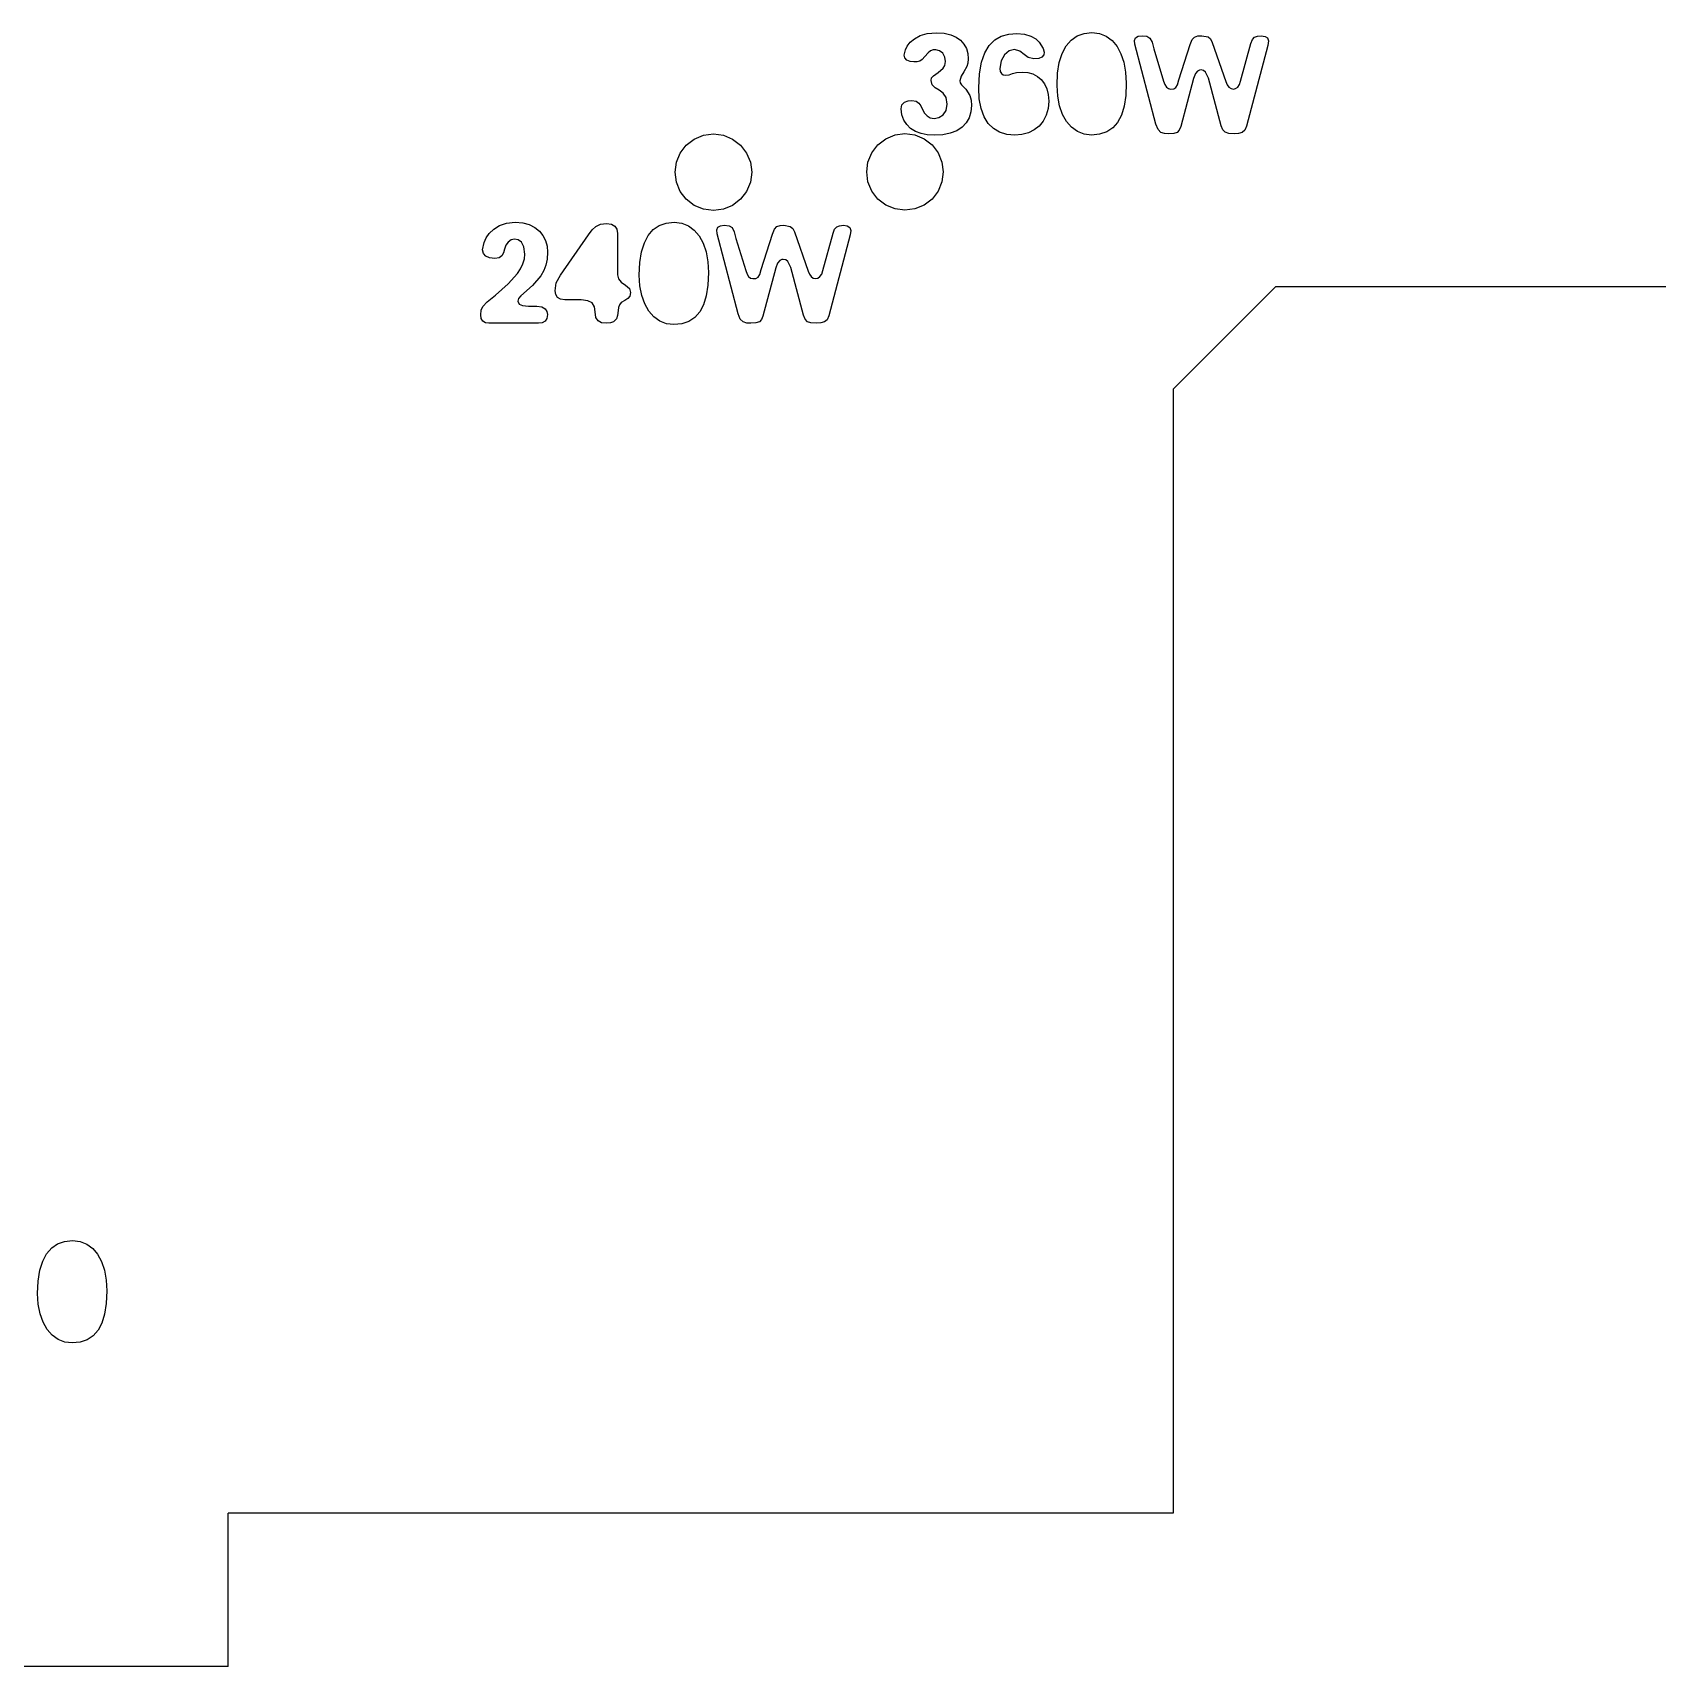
# Model space of a CAD drawing. Header units: metres. Extents: x 230 to 496, y 1559 to 1884.
# Drawn here: x 296.5 to 360.1, y 1559 to 1622.9 of the extents above; entities that cross this region are included whole.
import ezdxf

# ---------------------------------------------------------------- set-up
doc = ezdxf.new("R2010")
doc.units = ezdxf.units.M

msp = doc.modelspace()

# ---------------------------------------------------------------- linework, layer by layer
at = {"layer": 'COMPONENT0'}
for p, q in [((297.014, 1575.134, 0), (297.21, 1575.361, 0)), ((297.21, 1575.361, 0), (297.444, 1575.523, 0)), ((297.444, 1575.523, 0), (297.716, 1575.621, 0)), ((297.716, 1575.621, 0), (298.026, 1575.653, 0)), ((298.026, 1575.653, 0), (298.321, 1575.618, 0)), ((298.321, 1575.618, 0), (298.586, 1575.512, 0)), ((298.586, 1575.512, 0), (298.816, 1575.342, 0)), ((298.816, 1575.342, 0), (299.008, 1575.114, 0)), ((296.748, 1574.488, 0), (296.859, 1574.843, 0)), ((296.859, 1574.843, 0), (297.014, 1575.134, 0)), ((299.008, 1575.114, 0), (299.161, 1574.83, 0)), ((299.161, 1574.83, 0), (299.275, 1574.493, 0)), ((296.659, 1573.584, 0), (296.681, 1574.068, 0)), ((296.681, 1574.068, 0), (296.748, 1574.488, 0)), ((299.275, 1574.493, 0), (299.345, 1574.107, 0)), ((299.345, 1574.107, 0), (299.368, 1573.678, 0)), ((296.684, 1573.165, 0), (296.659, 1573.584, 0)), ((299.368, 1573.678, 0), (299.347, 1573.191, 0)), ((296.759, 1572.784, 0), (296.684, 1573.165, 0)), ((296.878, 1572.451, 0), (296.759, 1572.784, 0)), ((299.283, 1572.772, 0), (299.177, 1572.422, 0)), ((299.347, 1573.191, 0), (299.283, 1572.772, 0)), ((297.035, 1572.172, 0), (296.878, 1572.451, 0)), ((297.229, 1571.949, 0), (297.035, 1572.172, 0)), ((299.028, 1572.14, 0), (298.837, 1571.923, 0)), ((299.177, 1572.422, 0), (299.028, 1572.14, 0)), ((297.46, 1571.782, 0), (297.229, 1571.949, 0)), ((297.721, 1571.679, 0), (297.46, 1571.782, 0)), ((298.008, 1571.644, 0), (297.721, 1571.679, 0)), ((298.327, 1571.675, 0), (298.008, 1571.644, 0)), ((298.603, 1571.768, 0), (298.327, 1571.675, 0)), ((298.837, 1571.923, 0), (298.603, 1571.768, 0))]:
    msp.add_line(p, q, dxfattribs=at)
at = {"layer": 'COMPONENT1'}
for p, q in [((314.738, 1615.384, 0), (315.017, 1615.481, 0)), ((315.017, 1615.481, 0), (315.36, 1615.513, 0)), ((315.36, 1615.513, 0), (315.652, 1615.49, 0)), ((315.652, 1615.49, 0), (315.908, 1615.422, 0)), ((318.695, 1615.438, 0), (318.938, 1615.467, 0)), ((318.938, 1615.467, 0), (319.13, 1615.442, 0)), ((321, 1615.389, 0), (321.272, 1615.486, 0)), ((321.272, 1615.486, 0), (321.581, 1615.519, 0)), ((321.581, 1615.519, 0), (321.877, 1615.484, 0)), ((321.877, 1615.484, 0), (322.141, 1615.378, 0)), ((314.14, 1614.722, 0), (314.221, 1614.903, 0)), ((314.221, 1614.903, 0), (314.345, 1615.08, 0)), ((314.345, 1615.08, 0), (314.517, 1615.244, 0)), ((314.517, 1615.244, 0), (314.738, 1615.384, 0)), ((315.196, 1614.829, 0), (315.078, 1614.743, 0)), ((315.336, 1614.857, 0), (315.196, 1614.829, 0)), ((315.477, 1614.828, 0), (315.336, 1614.857, 0)), ((315.606, 1614.731, 0), (315.477, 1614.828, 0)), ((315.908, 1615.422, 0), (316.125, 1615.314, 0)), ((316.125, 1615.314, 0), (316.303, 1615.173, 0)), ((316.303, 1615.173, 0), (316.442, 1615.001, 0)), ((316.442, 1615.001, 0), (316.543, 1614.8, 0)), ((317.132, 1613.45, 0), (318.223, 1615.021, 0)), ((318.223, 1615.021, 0), (318.366, 1615.215, 0)), ((318.366, 1615.215, 0), (318.513, 1615.353, 0)), ((318.513, 1615.353, 0), (318.695, 1615.438, 0)), ((319.13, 1615.442, 0), (319.26, 1615.367, 0)), ((319.26, 1615.367, 0), (319.335, 1615.246, 0)), ((319.335, 1615.246, 0), (319.36, 1615.08, 0)), ((319.36, 1615.08, 0), (319.36, 1613.638, 0)), ((320.414, 1614.709, 0), (320.57, 1615, 0)), ((320.57, 1615, 0), (320.766, 1615.227, 0)), ((320.766, 1615.227, 0), (321, 1615.389, 0)), ((322.141, 1615.378, 0), (322.371, 1615.208, 0)), ((322.371, 1615.208, 0), (322.563, 1614.98, 0)), ((322.563, 1614.98, 0), (322.717, 1614.695, 0)), ((323.247, 1615.218, 0), (323.292, 1615.319, 0)), ((323.263, 1615.067, 0), (323.247, 1615.218, 0)), ((324.084, 1611.937, 0), (323.263, 1615.067, 0)), ((323.292, 1615.319, 0), (323.394, 1615.377, 0)), ((323.394, 1615.377, 0), (323.545, 1615.396, 0)), ((323.545, 1615.396, 0), (323.729, 1615.378, 0)), ((323.729, 1615.378, 0), (323.852, 1615.305, 0)), ((323.852, 1615.305, 0), (323.935, 1615.146, 0)), ((323.935, 1615.146, 0), (324.002, 1614.88, 0)), ((324.002, 1614.88, 0), (324.389, 1613.625, 0)), ((324.987, 1613.672, 0), (325.433, 1615.056, 0)), ((325.433, 1615.056, 0), (325.506, 1615.246, 0)), ((325.506, 1615.246, 0), (325.603, 1615.349, 0)), ((325.603, 1615.349, 0), (325.726, 1615.39, 0)), ((325.726, 1615.39, 0), (325.879, 1615.396, 0)), ((325.879, 1615.396, 0), (326.128, 1615.352, 0)), ((326.128, 1615.352, 0), (326.222, 1615.276, 0)), ((326.222, 1615.276, 0), (326.289, 1615.138, 0)), ((326.289, 1615.138, 0), (326.828, 1613.601, 0)), ((327.403, 1613.625, 0), (327.802, 1615.091, 0)), ((328.47, 1615.02, 0), (327.638, 1611.855, 0)), ((327.802, 1615.091, 0), (327.861, 1615.246, 0)), ((327.861, 1615.246, 0), (327.946, 1615.337, 0)), ((327.946, 1615.337, 0), (328.061, 1615.381, 0)), ((328.061, 1615.381, 0), (328.212, 1615.396, 0)), ((328.212, 1615.396, 0), (328.361, 1615.374, 0)), ((328.361, 1615.374, 0), (328.456, 1615.311, 0)), ((328.456, 1615.311, 0), (328.493, 1615.196, 0)), ((328.493, 1615.196, 0), (328.47, 1615.02, 0)), ((314.081, 1614.435, 0), (314.14, 1614.722, 0)), ((314.111, 1614.294, 0), (314.081, 1614.435, 0)), ((314.202, 1614.186, 0), (314.111, 1614.294, 0)), ((314.352, 1614.118, 0), (314.202, 1614.186, 0)), ((314.838, 1614.206, 0), (314.729, 1614.124, 0)), ((314.902, 1614.324, 0), (314.838, 1614.206, 0)), ((314.938, 1614.459, 0), (314.902, 1614.324, 0)), ((314.99, 1614.615, 0), (314.938, 1614.459, 0)), ((315.078, 1614.743, 0), (314.99, 1614.615, 0)), ((315.7, 1614.549, 0), (315.606, 1614.731, 0)), ((315.735, 1614.271, 0), (315.7, 1614.549, 0)), ((315.717, 1614.078, 0), (315.735, 1614.271, 0)), ((316.543, 1614.8, 0), (316.605, 1614.578, 0)), ((316.605, 1614.578, 0), (316.626, 1614.34, 0)), ((316.626, 1614.34, 0), (316.609, 1614.074, 0)), ((320.237, 1613.934, 0), (320.304, 1614.353, 0)), ((320.304, 1614.353, 0), (320.414, 1614.709, 0)), ((322.717, 1614.695, 0), (322.83, 1614.358, 0)), ((322.83, 1614.358, 0), (322.901, 1613.973, 0)), ((314.562, 1614.095, 0), (314.352, 1614.118, 0)), ((314.729, 1614.124, 0), (314.562, 1614.095, 0)), ((315.445, 1613.506, 0), (315.572, 1613.695, 0)), ((315.572, 1613.695, 0), (315.662, 1613.886, 0)), ((315.662, 1613.886, 0), (315.717, 1614.078, 0)), ((316.475, 1613.625, 0), (316.359, 1613.425, 0)), ((316.558, 1613.839, 0), (316.475, 1613.625, 0)), ((316.609, 1614.074, 0), (316.558, 1613.839, 0)), ((319.36, 1613.638, 0), (319.369, 1613.456, 0)), ((320.215, 1613.45, 0), (320.237, 1613.934, 0)), ((322.901, 1613.973, 0), (322.924, 1613.544, 0)), ((322.924, 1613.544, 0), (322.903, 1613.056, 0)), ((324.389, 1613.625, 0), (324.434, 1613.49, 0)), ((324.931, 1613.475, 0), (324.987, 1613.672, 0)), ((325.562, 1613.731, 0), (325.058, 1611.843, 0)), ((325.632, 1613.916, 0), (325.562, 1613.731, 0)), ((325.717, 1614.016, 0), (325.632, 1613.916, 0)), ((325.796, 1614.054, 0), (325.717, 1614.016, 0)), ((325.855, 1614.06, 0), (325.796, 1614.054, 0)), ((325.948, 1614.039, 0), (325.855, 1614.06, 0)), ((326.028, 1613.978, 0), (325.948, 1614.039, 0)), ((326.148, 1613.743, 0), (326.028, 1613.978, 0)), ((326.641, 1611.878, 0), (326.148, 1613.743, 0)), ((326.828, 1613.601, 0), (326.875, 1613.48, 0)), ((327.357, 1613.49, 0), (327.403, 1613.625, 0)), ((314.586, 1612.664, 0), (315.085, 1613.106, 0)), ((315.085, 1613.106, 0), (315.445, 1613.506, 0)), ((316.031, 1613.044, 0), (315.583, 1612.639, 0)), ((316.359, 1613.425, 0), (316.031, 1613.044, 0)), ((316.921, 1612.828, 0), (316.968, 1613.139, 0)), ((316.968, 1613.139, 0), (317.132, 1613.45, 0)), ((319.369, 1613.456, 0), (319.409, 1613.3, 0)), ((319.409, 1613.3, 0), (319.503, 1613.166, 0)), ((319.503, 1613.166, 0), (319.676, 1613.051, 0)), ((319.676, 1613.051, 0), (319.829, 1612.919, 0)), ((319.829, 1612.919, 0), (319.876, 1612.77, 0)), ((320.24, 1613.03, 0), (320.215, 1613.45, 0)), ((320.315, 1612.65, 0), (320.24, 1613.03, 0)), ((322.903, 1613.056, 0), (322.839, 1612.638, 0)), ((324.434, 1613.49, 0), (324.498, 1613.39, 0)), ((324.498, 1613.39, 0), (324.575, 1613.329, 0)), ((324.575, 1613.329, 0), (324.659, 1613.308, 0)), ((324.659, 1613.308, 0), (324.785, 1613.32, 0)), ((324.785, 1613.32, 0), (324.87, 1613.367, 0)), ((324.87, 1613.367, 0), (324.931, 1613.475, 0)), ((326.875, 1613.48, 0), (326.943, 1613.387, 0)), ((326.943, 1613.387, 0), (327.027, 1613.328, 0)), ((327.027, 1613.328, 0), (327.122, 1613.308, 0)), ((327.122, 1613.308, 0), (327.207, 1613.329, 0)), ((327.207, 1613.329, 0), (327.289, 1613.39, 0)), ((327.289, 1613.39, 0), (327.357, 1613.49, 0)), ((314.096, 1612.224, 0), (314.266, 1612.397, 0)), ((314.266, 1612.397, 0), (314.586, 1612.664, 0)), ((315.489, 1612.531, 0), (315.466, 1612.428, 0)), ((315.466, 1612.428, 0), (315.513, 1612.311, 0)), ((315.583, 1612.639, 0), (315.489, 1612.531, 0)), ((315.513, 1612.311, 0), (315.65, 1612.252, 0)), ((316.944, 1612.685, 0), (316.921, 1612.828, 0)), ((317.015, 1612.573, 0), (316.944, 1612.685, 0)), ((317.132, 1612.501, 0), (317.015, 1612.573, 0)), ((317.296, 1612.476, 0), (317.132, 1612.501, 0)), ((317.941, 1612.476, 0), (317.296, 1612.476, 0)), ((318.204, 1612.446, 0), (317.941, 1612.476, 0)), ((318.372, 1612.356, 0), (318.204, 1612.446, 0)), ((318.462, 1612.209, 0), (318.372, 1612.356, 0)), ((319.441, 1612.287, 0), (319.404, 1612.174, 0)), ((319.512, 1612.371, 0), (319.441, 1612.287, 0)), ((319.647, 1612.459, 0), (319.512, 1612.371, 0)), ((319.764, 1612.535, 0), (319.647, 1612.459, 0)), ((319.846, 1612.629, 0), (319.764, 1612.535, 0)), ((319.876, 1612.77, 0), (319.846, 1612.629, 0)), ((320.433, 1612.317, 0), (320.315, 1612.65, 0)), ((320.59, 1612.038, 0), (320.433, 1612.317, 0)), ((322.733, 1612.287, 0), (322.584, 1612.005, 0)), ((322.839, 1612.638, 0), (322.733, 1612.287, 0)), ((314.011, 1611.89, 0), (314.026, 1612.075, 0)), ((314.032, 1611.754, 0), (314.011, 1611.89, 0)), ((314.026, 1612.075, 0), (314.096, 1612.224, 0)), ((314.093, 1611.65, 0), (314.032, 1611.754, 0)), ((314.193, 1611.584, 0), (314.093, 1611.65, 0)), ((315.65, 1612.252, 0), (315.879, 1612.232, 0)), ((315.879, 1612.232, 0), (316.204, 1612.229, 0)), ((316.204, 1612.229, 0), (316.407, 1612.205, 0)), ((316.407, 1612.205, 0), (316.535, 1612.132, 0)), ((316.529, 1611.638, 0), (316.417, 1611.581, 0)), ((316.601, 1611.742, 0), (316.529, 1611.638, 0)), ((316.535, 1612.132, 0), (316.603, 1612.026, 0)), ((316.626, 1611.901, 0), (316.601, 1611.742, 0)), ((316.603, 1612.026, 0), (316.626, 1611.901, 0)), ((318.492, 1612.007, 0), (318.462, 1612.209, 0)), ((318.519, 1611.79, 0), (318.492, 1612.007, 0)), ((318.601, 1611.656, 0), (318.519, 1611.79, 0)), ((318.739, 1611.585, 0), (318.601, 1611.656, 0)), ((319.325, 1611.729, 0), (319.201, 1611.612, 0)), ((319.363, 1611.864, 0), (319.325, 1611.729, 0)), ((319.371, 1611.96, 0), (319.363, 1611.864, 0)), ((319.404, 1612.174, 0), (319.371, 1611.96, 0)), ((320.784, 1611.814, 0), (320.59, 1612.038, 0)), ((321.015, 1611.648, 0), (320.784, 1611.814, 0)), ((321.277, 1611.545, 0), (321.015, 1611.648, 0)), ((322.159, 1611.634, 0), (321.882, 1611.541, 0)), ((322.393, 1611.789, 0), (322.159, 1611.634, 0)), ((322.584, 1612.005, 0), (322.393, 1611.789, 0)), ((324.169, 1611.726, 0), (324.084, 1611.937, 0)), ((324.284, 1611.614, 0), (324.169, 1611.726, 0)), ((325.002, 1611.705, 0), (324.917, 1611.617, 0)), ((325.058, 1611.843, 0), (325.002, 1611.705, 0)), ((326.707, 1611.718, 0), (326.641, 1611.878, 0)), ((326.799, 1611.623, 0), (326.707, 1611.718, 0)), ((326.938, 1611.577, 0), (326.799, 1611.623, 0)), ((327.567, 1611.697, 0), (327.462, 1611.612, 0)), ((327.638, 1611.855, 0), (327.567, 1611.697, 0)), ((314.328, 1611.562, 0), (314.193, 1611.584, 0)), ((316.274, 1611.562, 0), (314.328, 1611.562, 0)), ((316.417, 1611.581, 0), (316.274, 1611.562, 0)), ((318.938, 1611.562, 0), (318.739, 1611.585, 0)), ((319.092, 1611.574, 0), (318.938, 1611.562, 0)), ((319.201, 1611.612, 0), (319.092, 1611.574, 0)), ((321.564, 1611.51, 0), (321.277, 1611.545, 0)), ((321.882, 1611.541, 0), (321.564, 1611.51, 0)), ((324.424, 1611.571, 0), (324.284, 1611.614, 0)), ((324.588, 1611.562, 0), (324.424, 1611.571, 0)), ((324.782, 1611.573, 0), (324.588, 1611.562, 0)), ((324.917, 1611.617, 0), (324.782, 1611.573, 0)), ((327.145, 1611.562, 0), (326.938, 1611.577, 0)), ((327.321, 1611.574, 0), (327.145, 1611.562, 0)), ((327.462, 1611.612, 0), (327.321, 1611.574, 0))]:
    msp.add_line(p, q, dxfattribs=at)
at = {"layer": 'COMPONENT3'}
for p, q in [((330.707, 1622.412, 0), (330.823, 1622.56, 0)), ((330.823, 1622.56, 0), (330.988, 1622.7, 0)), ((330.988, 1622.7, 0), (331.207, 1622.821, 0)), ((331.207, 1622.821, 0), (331.492, 1622.904, 0)), ((331.492, 1622.904, 0), (331.852, 1622.932, 0)), ((331.852, 1622.932, 0), (332.153, 1622.913, 0)), ((332.153, 1622.913, 0), (332.409, 1622.856, 0)), ((332.409, 1622.856, 0), (332.623, 1622.764, 0)), ((332.623, 1622.764, 0), (332.796, 1622.642, 0)), ((332.796, 1622.642, 0), (332.928, 1622.492, 0)), ((333.918, 1622.44, 0), (334.134, 1622.656, 0)), ((334.134, 1622.656, 0), (334.39, 1622.801, 0)), ((334.39, 1622.801, 0), (334.679, 1622.882, 0)), ((334.679, 1622.882, 0), (334.994, 1622.909, 0)), ((334.994, 1622.909, 0), (335.303, 1622.883, 0)), ((335.303, 1622.883, 0), (335.548, 1622.806, 0)), ((335.548, 1622.806, 0), (335.737, 1622.697, 0)), ((335.737, 1622.697, 0), (335.877, 1622.572, 0)), ((335.877, 1622.572, 0), (336.032, 1622.32, 0)), ((336.927, 1622.419, 0), (337.123, 1622.646, 0)), ((337.123, 1622.646, 0), (337.357, 1622.808, 0)), ((337.357, 1622.808, 0), (337.629, 1622.905, 0)), ((337.629, 1622.905, 0), (337.939, 1622.938, 0)), ((337.939, 1622.938, 0), (338.234, 1622.902, 0)), ((338.234, 1622.902, 0), (338.499, 1622.797, 0)), ((338.499, 1622.797, 0), (338.729, 1622.627, 0)), ((338.729, 1622.627, 0), (338.921, 1622.398, 0)), ((339.604, 1622.637, 0), (339.65, 1622.738, 0)), ((339.621, 1622.486, 0), (339.604, 1622.637, 0)), ((339.65, 1622.738, 0), (339.751, 1622.795, 0)), ((339.751, 1622.795, 0), (339.902, 1622.815, 0)), ((339.902, 1622.815, 0), (340.087, 1622.797, 0)), ((340.087, 1622.797, 0), (340.21, 1622.724, 0)), ((340.21, 1622.724, 0), (340.292, 1622.565, 0)), ((340.292, 1622.565, 0), (340.359, 1622.299, 0)), ((341.79, 1622.474, 0), (341.864, 1622.665, 0)), ((341.864, 1622.665, 0), (341.96, 1622.768, 0)), ((341.96, 1622.768, 0), (342.083, 1622.809, 0)), ((342.083, 1622.809, 0), (342.236, 1622.815, 0)), ((342.236, 1622.815, 0), (342.485, 1622.771, 0)), ((342.485, 1622.771, 0), (342.58, 1622.695, 0)), ((342.58, 1622.695, 0), (342.646, 1622.557, 0)), ((342.646, 1622.557, 0), (343.186, 1621.02, 0)), ((343.761, 1621.044, 0), (344.159, 1622.51, 0)), ((344.159, 1622.51, 0), (344.219, 1622.665, 0)), ((344.219, 1622.665, 0), (344.303, 1622.756, 0)), ((344.303, 1622.756, 0), (344.418, 1622.8, 0)), ((344.418, 1622.8, 0), (344.57, 1622.815, 0)), ((344.57, 1622.815, 0), (344.719, 1622.793, 0)), ((344.719, 1622.793, 0), (344.813, 1622.73, 0)), ((344.813, 1622.73, 0), (344.85, 1622.614, 0)), ((344.85, 1622.614, 0), (344.828, 1622.439, 0)), ((330.586, 1622.054, 0), (330.635, 1622.265, 0)), ((330.613, 1621.948, 0), (330.586, 1622.054, 0)), ((330.697, 1621.866, 0), (330.613, 1621.948, 0)), ((330.635, 1622.265, 0), (330.707, 1622.412, 0)), ((330.819, 1621.813, 0), (330.697, 1621.866, 0)), ((331.292, 1621.889, 0), (331.204, 1621.828, 0)), ((331.395, 1622.007, 0), (331.292, 1621.889, 0)), ((331.524, 1622.153, 0), (331.395, 1622.007, 0)), ((331.624, 1622.233, 0), (331.524, 1622.153, 0)), ((331.717, 1622.262, 0), (331.624, 1622.233, 0)), ((331.829, 1622.265, 0), (331.717, 1622.262, 0)), ((331.975, 1622.232, 0), (331.829, 1622.265, 0)), ((332.096, 1622.133, 0), (331.975, 1622.232, 0)), ((332.177, 1621.985, 0), (332.096, 1622.133, 0)), ((332.204, 1621.807, 0), (332.177, 1621.985, 0)), ((332.928, 1622.492, 0), (333.021, 1622.317, 0)), ((333.021, 1622.317, 0), (333.076, 1622.122, 0)), ((333.076, 1622.122, 0), (333.095, 1621.912, 0)), ((333.095, 1621.912, 0), (333.081, 1621.747, 0)), ((333.613, 1621.781, 0), (333.743, 1622.149, 0)), ((333.743, 1622.149, 0), (333.918, 1622.44, 0)), ((334.519, 1622.065, 0), (334.387, 1621.831, 0)), ((334.704, 1622.221, 0), (334.519, 1622.065, 0)), ((334.912, 1622.276, 0), (334.704, 1622.221, 0)), ((335.117, 1622.218, 0), (334.912, 1622.276, 0)), ((335.287, 1622.077, 0), (335.117, 1622.218, 0)), ((335.446, 1621.96, 0), (335.287, 1622.077, 0)), ((335.662, 1621.913, 0), (335.446, 1621.96, 0)), ((335.857, 1621.93, 0), (335.662, 1621.913, 0)), ((335.982, 1621.983, 0), (335.857, 1621.93, 0)), ((336.05, 1622.065, 0), (335.982, 1621.983, 0)), ((336.032, 1622.32, 0), (336.073, 1622.171, 0)), ((336.073, 1622.171, 0), (336.05, 1622.065, 0)), ((336.661, 1621.772, 0), (336.772, 1622.128, 0)), ((336.772, 1622.128, 0), (336.927, 1622.419, 0)), ((338.921, 1622.398, 0), (339.074, 1622.114, 0)), ((339.074, 1622.114, 0), (339.188, 1621.777, 0)), ((340.442, 1619.356, 0), (339.621, 1622.486, 0)), ((340.359, 1622.299, 0), (340.746, 1621.044, 0)), ((341.345, 1621.091, 0), (341.79, 1622.474, 0)), ((344.828, 1622.439, 0), (343.995, 1619.274, 0)), ((330.961, 1621.796, 0), (330.819, 1621.813, 0)), ((331.102, 1621.802, 0), (330.961, 1621.796, 0)), ((331.204, 1621.828, 0), (331.102, 1621.802, 0)), ((331.663, 1621.168, 0), (331.729, 1621.244, 0)), ((331.729, 1621.244, 0), (331.923, 1621.379, 0)), ((331.923, 1621.379, 0), (332.116, 1621.543, 0)), ((332.116, 1621.543, 0), (332.182, 1621.656, 0)), ((332.182, 1621.656, 0), (332.204, 1621.807, 0)), ((332.816, 1621.241, 0), (332.767, 1621.057, 0)), ((332.928, 1621.408, 0), (332.816, 1621.241, 0)), ((333.042, 1621.613, 0), (332.928, 1621.408, 0)), ((333.081, 1621.747, 0), (333.042, 1621.613, 0)), ((333.504, 1620.776, 0), (333.531, 1621.326, 0)), ((333.531, 1621.326, 0), (333.613, 1621.781, 0)), ((334.387, 1621.831, 0), (334.337, 1621.538, 0)), ((334.337, 1621.538, 0), (334.351, 1621.416, 0)), ((334.351, 1621.416, 0), (334.393, 1621.333, 0)), ((334.393, 1621.333, 0), (334.46, 1621.284, 0)), ((334.46, 1621.284, 0), (334.548, 1621.268, 0)), ((334.548, 1621.268, 0), (334.692, 1621.289, 0)), ((334.692, 1621.289, 0), (334.824, 1621.333, 0)), ((334.824, 1621.333, 0), (334.985, 1621.377, 0)), ((334.985, 1621.377, 0), (335.217, 1621.397, 0)), ((335.217, 1621.397, 0), (335.427, 1621.378, 0)), ((335.427, 1621.378, 0), (335.624, 1621.321, 0)), ((335.624, 1621.321, 0), (335.802, 1621.228, 0)), ((335.802, 1621.228, 0), (335.953, 1621.101, 0)), ((336.572, 1620.869, 0), (336.594, 1621.353, 0)), ((336.594, 1621.353, 0), (336.661, 1621.772, 0)), ((339.188, 1621.777, 0), (339.258, 1621.392, 0)), ((339.258, 1621.392, 0), (339.281, 1620.963, 0)), ((341.99, 1621.335, 0), (341.919, 1621.15, 0)), ((342.075, 1621.435, 0), (341.99, 1621.335, 0)), ((342.154, 1621.473, 0), (342.075, 1621.435, 0)), ((342.212, 1621.479, 0), (342.154, 1621.473, 0)), ((342.306, 1621.458, 0), (342.212, 1621.479, 0)), ((342.385, 1621.397, 0), (342.306, 1621.458, 0)), ((342.506, 1621.162, 0), (342.385, 1621.397, 0)), ((331.641, 1621.068, 0), (331.663, 1621.168, 0)), ((331.688, 1620.893, 0), (331.641, 1621.068, 0)), ((331.805, 1620.778, 0), (331.688, 1620.893, 0)), ((331.958, 1620.684, 0), (331.805, 1620.778, 0)), ((332.11, 1620.573, 0), (331.958, 1620.684, 0)), ((332.767, 1621.057, 0), (332.784, 1620.968, 0)), ((332.784, 1620.968, 0), (332.837, 1620.89, 0)), ((332.837, 1620.89, 0), (332.995, 1620.72, 0)), ((332.995, 1620.72, 0), (333.153, 1620.473, 0)), ((333.527, 1620.342, 0), (333.504, 1620.776, 0)), ((335.953, 1621.101, 0), (336.076, 1620.94, 0)), ((336.076, 1620.94, 0), (336.17, 1620.744, 0)), ((336.17, 1620.744, 0), (336.229, 1620.516, 0)), ((336.597, 1620.449, 0), (336.572, 1620.869, 0)), ((339.281, 1620.963, 0), (339.26, 1620.475, 0)), ((340.746, 1621.044, 0), (340.791, 1620.909, 0)), ((340.791, 1620.909, 0), (340.855, 1620.809, 0)), ((340.855, 1620.809, 0), (340.932, 1620.747, 0)), ((340.932, 1620.747, 0), (341.016, 1620.727, 0)), ((341.016, 1620.727, 0), (341.142, 1620.739, 0)), ((341.142, 1620.739, 0), (341.227, 1620.786, 0)), ((341.227, 1620.786, 0), (341.289, 1620.894, 0)), ((341.289, 1620.894, 0), (341.345, 1621.091, 0)), ((341.919, 1621.15, 0), (341.415, 1619.262, 0)), ((342.998, 1619.297, 0), (342.506, 1621.162, 0)), ((343.186, 1621.02, 0), (343.232, 1620.899, 0)), ((343.232, 1620.899, 0), (343.3, 1620.806, 0)), ((343.3, 1620.806, 0), (343.385, 1620.747, 0)), ((343.385, 1620.747, 0), (343.479, 1620.727, 0)), ((343.479, 1620.727, 0), (343.565, 1620.747, 0)), ((343.565, 1620.747, 0), (343.646, 1620.809, 0)), ((343.646, 1620.809, 0), (343.714, 1620.909, 0)), ((343.714, 1620.909, 0), (343.761, 1621.044, 0)), ((330.468, 1619.954, 0), (330.501, 1620.116, 0)), ((330.493, 1619.721, 0), (330.468, 1619.954, 0)), ((330.501, 1620.116, 0), (330.6, 1620.215, 0)), ((330.6, 1620.215, 0), (330.739, 1620.266, 0)), ((330.739, 1620.266, 0), (330.891, 1620.283, 0)), ((330.891, 1620.283, 0), (331.055, 1620.256, 0)), ((331.055, 1620.256, 0), (331.163, 1620.183, 0)), ((331.163, 1620.183, 0), (331.237, 1620.072, 0)), ((331.237, 1620.072, 0), (331.301, 1619.931, 0)), ((332.227, 1620.406, 0), (332.11, 1620.573, 0)), ((332.274, 1620.142, 0), (332.227, 1620.406, 0)), ((332.234, 1619.896, 0), (332.274, 1620.142, 0)), ((333.153, 1620.473, 0), (333.206, 1620.301, 0)), ((333.224, 1620.084, 0), (333.2, 1619.833, 0)), ((333.206, 1620.301, 0), (333.224, 1620.084, 0)), ((333.597, 1619.965, 0), (333.527, 1620.342, 0)), ((333.714, 1619.647, 0), (333.597, 1619.965, 0)), ((336.224, 1619.965, 0), (336.149, 1619.703, 0)), ((336.249, 1620.26, 0), (336.224, 1619.965, 0)), ((336.229, 1620.516, 0), (336.249, 1620.26, 0)), ((336.672, 1620.069, 0), (336.597, 1620.449, 0)), ((336.791, 1619.736, 0), (336.672, 1620.069, 0)), ((339.196, 1620.056, 0), (339.09, 1619.706, 0)), ((339.26, 1620.475, 0), (339.196, 1620.056, 0)), ((330.568, 1619.515, 0), (330.493, 1619.721, 0)), ((330.686, 1619.337, 0), (330.568, 1619.515, 0)), ((330.841, 1619.19, 0), (330.686, 1619.337, 0)), ((331.301, 1619.931, 0), (331.382, 1619.788, 0)), ((331.382, 1619.788, 0), (331.486, 1619.676, 0)), ((331.486, 1619.676, 0), (331.611, 1619.603, 0)), ((331.611, 1619.603, 0), (331.758, 1619.579, 0)), ((331.758, 1619.579, 0), (331.944, 1619.614, 0)), ((331.944, 1619.614, 0), (332.113, 1619.72, 0)), ((332.113, 1619.72, 0), (332.234, 1619.896, 0)), ((333.014, 1619.411, 0), (332.852, 1619.24, 0)), ((333.131, 1619.609, 0), (333.014, 1619.411, 0)), ((333.2, 1619.833, 0), (333.131, 1619.609, 0)), ((333.877, 1619.386, 0), (333.714, 1619.647, 0)), ((334.082, 1619.183, 0), (333.877, 1619.386, 0)), ((336.03, 1619.475, 0), (335.874, 1619.283, 0)), ((336.149, 1619.703, 0), (336.03, 1619.475, 0)), ((336.948, 1619.456, 0), (336.791, 1619.736, 0)), ((337.142, 1619.233, 0), (336.948, 1619.456, 0)), ((338.941, 1619.424, 0), (338.75, 1619.208, 0)), ((339.09, 1619.706, 0), (338.941, 1619.424, 0)), ((340.527, 1619.145, 0), (340.442, 1619.356, 0)), ((343.064, 1619.137, 0), (342.998, 1619.297, 0)), ((331.029, 1619.074, 0), (330.841, 1619.19, 0)), ((331.248, 1618.991, 0), (331.029, 1619.074, 0)), ((331.493, 1618.94, 0), (331.248, 1618.991, 0)), ((331.758, 1618.923, 0), (331.493, 1618.94, 0)), ((332.097, 1618.943, 0), (331.758, 1618.923, 0)), ((332.392, 1619.002, 0), (332.097, 1618.943, 0)), ((332.644, 1619.101, 0), (332.392, 1619.002, 0)), ((332.852, 1619.24, 0), (332.644, 1619.101, 0)), ((334.325, 1619.039, 0), (334.082, 1619.183, 0)), ((334.605, 1618.952, 0), (334.325, 1619.039, 0)), ((334.924, 1618.923, 0), (334.605, 1618.952, 0)), ((335.2, 1618.946, 0), (334.924, 1618.923, 0)), ((335.454, 1619.017, 0), (335.2, 1618.946, 0)), ((335.681, 1619.13, 0), (335.454, 1619.017, 0)), ((335.874, 1619.283, 0), (335.681, 1619.13, 0)), ((337.373, 1619.067, 0), (337.142, 1619.233, 0)), ((337.634, 1618.963, 0), (337.373, 1619.067, 0)), ((337.921, 1618.929, 0), (337.634, 1618.963, 0)), ((338.24, 1618.96, 0), (337.921, 1618.929, 0)), ((338.516, 1619.053, 0), (338.24, 1618.96, 0)), ((338.75, 1619.208, 0), (338.516, 1619.053, 0)), ((340.641, 1619.033, 0), (340.527, 1619.145, 0)), ((340.782, 1618.989, 0), (340.641, 1619.033, 0)), ((340.946, 1618.981, 0), (340.782, 1618.989, 0)), ((341.139, 1618.992, 0), (340.946, 1618.981, 0)), ((341.274, 1619.036, 0), (341.139, 1618.992, 0)), ((341.359, 1619.124, 0), (341.274, 1619.036, 0)), ((341.415, 1619.262, 0), (341.359, 1619.124, 0)), ((343.157, 1619.042, 0), (343.064, 1619.137, 0)), ((343.296, 1618.996, 0), (343.157, 1619.042, 0)), ((343.502, 1618.981, 0), (343.296, 1618.996, 0)), ((343.678, 1618.993, 0), (343.502, 1618.981, 0)), ((343.819, 1619.03, 0), (343.678, 1618.993, 0)), ((343.925, 1619.116, 0), (343.819, 1619.03, 0)), ((343.995, 1619.274, 0), (343.925, 1619.116, 0))]:
    msp.add_line(p, q, dxfattribs=at)
at = {"layer": 'GROUP1'}
for p, q in [((322.058, 1618.535, 0.003), (322.369, 1618.774, 0.003)), ((322.369, 1618.774, 0.003), (322.731, 1618.924, 0.003)), ((322.731, 1618.924, 0.003), (323.119, 1618.975, 0.003)), ((323.119, 1618.975, 0.003), (323.507, 1618.924, 0.003)), ((323.507, 1618.924, 0.003), (323.869, 1618.774, 0.003)), ((323.869, 1618.774, 0.003), (324.18, 1618.535, 0.003)), ((329.558, 1618.545, 0), (329.869, 1618.784, 0)), ((329.869, 1618.784, 0), (330.231, 1618.934, 0)), ((330.231, 1618.934, 0), (330.619, 1618.985, 0)), ((330.619, 1618.985, 0), (331.007, 1618.934, 0)), ((331.007, 1618.934, 0), (331.369, 1618.784, 0)), ((331.369, 1618.784, 0), (331.68, 1618.545, 0)), ((321.67, 1617.863, 0.003), (321.82, 1618.225, 0.003)), ((321.82, 1618.225, 0.003), (322.058, 1618.535, 0.003)), ((324.18, 1618.535, 0.003), (324.418, 1618.225, 0.003)), ((324.418, 1618.225, 0.003), (324.568, 1617.863, 0.003)), ((329.17, 1617.873, 0), (329.32, 1618.235, 0)), ((329.32, 1618.235, 0), (329.558, 1618.545, 0)), ((331.68, 1618.545, 0), (331.918, 1618.235, 0)), ((331.918, 1618.235, 0), (332.068, 1617.873, 0)), ((321.619, 1617.475, 0.003), (321.67, 1617.863, 0.003)), ((321.67, 1617.087, 0.003), (321.619, 1617.475, 0.003)), ((324.568, 1617.863, 0.003), (324.619, 1617.475, 0.003)), ((324.619, 1617.475, 0.003), (324.568, 1617.087, 0.003)), ((329.119, 1617.485, 0), (329.17, 1617.873, 0)), ((329.17, 1617.096, 0), (329.119, 1617.485, 0)), ((332.068, 1617.873, 0), (332.119, 1617.485, 0)), ((332.119, 1617.485, 0), (332.068, 1617.096, 0)), ((321.82, 1616.725, 0.003), (321.67, 1617.087, 0.003)), ((324.568, 1617.087, 0.003), (324.418, 1616.725, 0.003)), ((329.32, 1616.735, 0), (329.17, 1617.096, 0)), ((332.068, 1617.096, 0), (331.918, 1616.735, 0)), ((322.058, 1616.414, 0.003), (321.82, 1616.725, 0.003)), ((322.369, 1616.176, 0.003), (322.058, 1616.414, 0.003)), ((322.731, 1616.026, 0.003), (322.369, 1616.176, 0.003)), ((323.869, 1616.176, 0.003), (323.507, 1616.026, 0.003)), ((324.18, 1616.414, 0.003), (323.869, 1616.176, 0.003)), ((324.418, 1616.725, 0.003), (324.18, 1616.414, 0.003)), ((329.558, 1616.424, 0), (329.32, 1616.735, 0)), ((329.869, 1616.186, 0), (329.558, 1616.424, 0)), ((330.231, 1616.036, 0), (329.869, 1616.186, 0)), ((331.369, 1616.186, 0), (331.007, 1616.036, 0)), ((331.68, 1616.424, 0), (331.369, 1616.186, 0)), ((331.918, 1616.735, 0), (331.68, 1616.424, 0)), ((323.119, 1615.975, 0.003), (322.731, 1616.026, 0.003)), ((323.507, 1616.026, 0.003), (323.119, 1615.975, 0.003)), ((330.619, 1615.985, 0), (330.231, 1616.036, 0)), ((331.007, 1616.036, 0), (330.619, 1615.985, 0)), ((345.119, 1612.984, 0), (341.119, 1608.984, 0)), ((381.119, 1612.984, 0), (345.119, 1612.984, 0)), ((341.119, 1608.984, 0), (341.119, 1564.984, 0)), ((304.119, 1558.984, 0), (304.119, 1564.984, 0)), ((341.119, 1564.984, 0), (304.119, 1564.984, 0)), ((304.119, 1558.984, 0), (267.119, 1558.984, 0))]:
    msp.add_line(p, q, dxfattribs=at)

doc.saveas('drawing.dxf')
